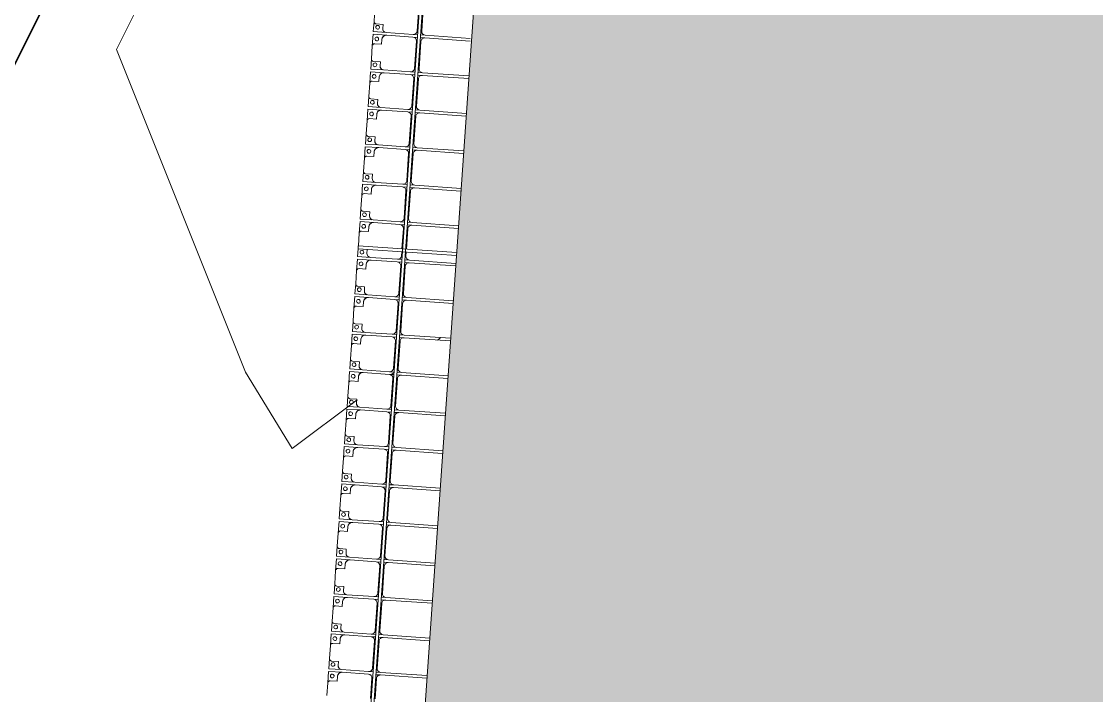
# Model space of a CAD drawing. Header units: millimetres. Extents: x -861324 to 439029, y -308065 to 694685.
# Drawn here: x 73427 to 87737, y 111159 to 120129 of the extents above; entities that cross this region are included whole.
import ezdxf

# ---------------------------------------------------------------- set-up
doc = ezdxf.new("R2010")
doc.units = ezdxf.units.MM
for name, color, linetype, lineweight in [('A-DETL-GENF', 92, 'Continuous', 9), ('A-DETL-THIN', 151, 'Continuous', 9), ('A-GENM', 13, 'Continuous', 9), ('C-TOPO-MAJR', 7, 'Continuous', 35), ('C-TOPO-MINR', 7, 'Continuous', 9), ('S-BEAM', 12, 'Continuous', 9)]:
    doc.layers.add(name, color=color, linetype=linetype, lineweight=lineweight)

# ---------------------------------------------------------------- blocks, each defined once
blk = doc.blocks.new('Dải phao đi lại kèm đỡ invester - DẢI PHAO ĐI LẠI-39446-BỐ TRÍ BÈ PIN HỒ BẢN MÒNG')
at = {"layer": 'A-GENM', "color": 7}
for p, q in [((69223, -620), (69223, 0)), ((69258, 0), (69258, -620)), ((69723, -620), (69723, 0)), ((69758, 0), (69758, -620)), ((70223, -620), (70223, 0)), ((70258, 0), (70258, -620)), ((70723, -620), (70723, 0)), ((70758, 0), (70758, -620)), ((71223, -620), (71223, 0)), ((71258, 0), (71258, -620)), ((71723, -620), (71723, 0)), ((71758, 0), (71758, -620)), ((72223, -620), (72223, 0)), ((72258, 0), (72258, -620)), ((72723, -620), (72723, 0)), ((72758, 0), (72758, -620)), ((73223, -620), (73223, 0)), ((73258, 0), (73258, -620)), ((73723, -620), (73723, 0)), ((73758, 0), (73758, -620)), ((74223, -620), (74223, 0)), ((74258, 0), (74258, -620)), ((74723, -620), (74723, 0)), ((74758, 0), (74758, -620)), ((75223, -620), (75223, 0)), ((75258, 0), (75258, -620)), ((75723, -620), (75723, 0)), ((75758, 0), (75758, -620)), ((76223, -620), (76223, 0)), ((76258, 0), (76258, -620)), ((76723, -620), (76723, 0)), ((76758, 0), (76758, -620)), ((77223, -620), (77223, 0)), ((77258, 0), (77258, -620)), ((68723, -620), (68723, -19)), ((68758, -16), (68758, -620)), ((68308, -670), (68673, -670)), ((68723, -620), (68723, -680)), ((68758, -680), (68758, -620)), ((68808, -670), (69173, -670)), ((69223, -620), (69223, -680)), ((69258, -680), (69258, -620)), ((69308, -670), (69673, -670)), ((69723, -620), (69723, -680)), ((69758, -680), (69758, -620)), ((69808, -670), (70173, -670)), ((70223, -620), (70223, -680)), ((70258, -680), (70258, -620)), ((70308, -670), (70673, -670)), ((70723, -620), (70723, -680)), ((70758, -680), (70758, -620)), ((70808, -670), (71173, -670)), ((71223, -620), (71223, -680)), ((71258, -680), (71258, -620)), ((71308, -670), (71580, -670)), ((71620, -670), (71673, -670)), ((71723, -620), (71723, -680)), ((71758, -680), (71758, -620)), ((71808, -670), (72173, -670)), ((72223, -620), (72223, -680)), ((72258, -680), (72258, -620)), ((72308, -670), (72673, -670)), ((72723, -620), (72723, -680)), ((72758, -680), (72758, -620)), ((72808, -670), (73173, -670)), ((73223, -620), (73223, -680)), ((73258, -680), (73258, -620)), ((73308, -670), (73673, -670)), ((73723, -620), (73723, -680)), ((73758, -680), (73758, -620)), ((73808, -670), (74173, -670)), ((74223, -620), (74223, -680)), ((74258, -680), (74258, -620)), ((74308, -670), (74673, -670)), ((74723, -620), (74723, -680)), ((74758, -680), (74758, -620)), ((74808, -670), (75173, -670)), ((75223, -620), (75223, -680)), ((75258, -680), (75258, -620)), ((75308, -670), (75673, -670)), ((75723, -620), (75723, -680)), ((75758, -680), (75758, -620)), ((75808, -670), (76173, -670)), ((76223, -620), (76223, -680)), ((76258, -680), (76258, -620)), ((76308, -670), (76673, -670)), ((76723, -620), (76723, -680)), ((76758, -680), (76758, -620)), ((76808, -670), (77173, -670)), ((77223, -620), (77223, -680)), ((77258, -680), (77258, -620)), ((77308, -670), (77580, -670)), ((68673, -730), (68308, -730)), ((68723, -720), (68723, -780)), ((68723, -1140), (68723, -780)), ((68758, -780), (68758, -720)), ((68758, -780), (68758, -1130)), ((69173, -730), (68808, -730)), ((69223, -720), (69223, -780)), ((69223, -1140), (69223, -780)), ((69258, -780), (69258, -720)), ((69258, -780), (69258, -1130)), ((69673, -730), (69308, -730)), ((69723, -720), (69723, -780)), ((69723, -1140), (69723, -780)), ((69758, -780), (69758, -720)), ((69758, -780), (69758, -1130)), ((70173, -730), (69808, -730)), ((70223, -720), (70223, -780)), ((70223, -1140), (70223, -780)), ((70258, -780), (70258, -720)), ((70258, -780), (70258, -1130)), ((70673, -730), (70308, -730)), ((70723, -720), (70723, -780)), ((70723, -1140), (70723, -780)), ((70758, -780), (70758, -720)), ((70758, -780), (70758, -1130)), ((71173, -730), (70808, -730)), ((71223, -720), (71223, -780)), ((71223, -1140), (71223, -780)), ((71258, -780), (71258, -720)), ((71258, -780), (71258, -1130)), ((71580, -730), (71308, -730)), ((71673, -730), (71620, -730)), ((71723, -720), (71723, -780)), ((71723, -1140), (71723, -780)), ((71758, -780), (71758, -720)), ((71758, -780), (71758, -1130)), ((72173, -730), (71808, -730)), ((72223, -720), (72223, -780)), ((72223, -1140), (72223, -780)), ((72258, -780), (72258, -720)), ((72258, -780), (72258, -1130)), ((72673, -730), (72308, -730)), ((72723, -720), (72723, -780)), ((72723, -1140), (72723, -780)), ((72758, -780), (72758, -720)), ((72758, -780), (72758, -1130)), ((73173, -730), (72808, -730)), ((73223, -720), (73223, -780)), ((73223, -1140), (73223, -780)), ((73258, -780), (73258, -720)), ((73258, -780), (73258, -1130)), ((73673, -730), (73308, -730)), ((73723, -720), (73723, -780)), ((73723, -1140), (73723, -780)), ((73758, -780), (73758, -720)), ((73758, -780), (73758, -1130)), ((74173, -730), (73808, -730)), ((74223, -720), (74223, -780)), ((74223, -1140), (74223, -780)), ((74258, -780), (74258, -720)), ((74258, -780), (74258, -1130)), ((74673, -730), (74308, -730)), ((74723, -720), (74723, -780)), ((74723, -1140), (74723, -780)), ((74758, -780), (74758, -720)), ((74758, -780), (74758, -1130)), ((75173, -730), (74808, -730)), ((75223, -720), (75223, -780)), ((75223, -1140), (75223, -780)), ((75258, -780), (75258, -720)), ((75258, -780), (75258, -1130)), ((75673, -730), (75308, -730)), ((75723, -720), (75723, -780)), ((75723, -1140), (75723, -780)), ((75758, -780), (75758, -720)), ((75758, -780), (75758, -1130)), ((76173, -730), (75808, -730)), ((76223, -720), (76223, -780)), ((76223, -1140), (76223, -780)), ((76258, -780), (76258, -720)), ((76258, -780), (76258, -1130)), ((76673, -730), (76308, -730)), ((76723, -720), (76723, -780)), ((76723, -1140), (76723, -780)), ((76758, -780), (76758, -720)), ((76758, -780), (76758, -1130)), ((77173, -730), (76808, -730)), ((77223, -720), (77223, -780)), ((77223, -1140), (77223, -780)), ((77258, -780), (77258, -1130)), ((77580, -730), (77308, -730)), ((68618, -1282), (68618, -1190)), ((68618, -1190), (68673, -1190)), ((68818, -1190), (68882, -1190)), ((68882, -1190), (68882, -1282)), ((69118, -1282), (69118, -1190)), ((69118, -1190), (69173, -1190)), ((69318, -1190), (69382, -1190)), ((69382, -1190), (69382, -1282)), ((69618, -1282), (69618, -1190)), ((69618, -1190), (69673, -1190)), ((69818, -1190), (69882, -1190)), ((69882, -1190), (69882, -1282)), ((70118, -1282), (70118, -1190)), ((70118, -1190), (70173, -1190)), ((70318, -1190), (70382, -1190)), ((70382, -1190), (70382, -1282)), ((70618, -1282), (70618, -1190)), ((70618, -1190), (70673, -1190)), ((70818, -1190), (70882, -1190)), ((70882, -1190), (70882, -1282)), ((71118, -1282), (71118, -1190)), ((71118, -1190), (71173, -1190)), ((71318, -1190), (71382, -1190)), ((71382, -1190), (71382, -1282)), ((71620, -1190), (71673, -1190)), ((71818, -1190), (71882, -1190)), ((71882, -1190), (71882, -1282)), ((72118, -1282), (72118, -1190)), ((72118, -1190), (72173, -1190)), ((72318, -1190), (72382, -1190)), ((72382, -1190), (72382, -1282)), ((72618, -1282), (72618, -1190)), ((72618, -1190), (72673, -1190)), ((72818, -1190), (72882, -1190)), ((72882, -1190), (72882, -1282)), ((73118, -1282), (73118, -1190)), ((73118, -1190), (73173, -1190)), ((73318, -1190), (73382, -1190)), ((73382, -1190), (73382, -1282)), ((73618, -1282), (73618, -1190)), ((73618, -1190), (73673, -1190)), ((73818, -1190), (73882, -1190)), ((73882, -1190), (73882, -1282)), ((74118, -1282), (74118, -1190)), ((74118, -1190), (74173, -1190)), ((74318, -1190), (74382, -1190)), ((74382, -1190), (74382, -1282)), ((74618, -1282), (74618, -1190)), ((74618, -1190), (74673, -1190)), ((74818, -1190), (74882, -1190)), ((74882, -1190), (74882, -1282)), ((75118, -1282), (75118, -1190)), ((75118, -1190), (75173, -1190)), ((75318, -1190), (75382, -1190)), ((75382, -1190), (75382, -1282)), ((75618, -1282), (75618, -1190)), ((75618, -1190), (75673, -1190)), ((75818, -1190), (75882, -1190)), ((75882, -1190), (75882, -1282)), ((76118, -1282), (76118, -1190)), ((76118, -1190), (76173, -1190)), ((76318, -1190), (76382, -1190)), ((76382, -1190), (76382, -1282)), ((76618, -1282), (76618, -1190)), ((76618, -1190), (76673, -1190)), ((76818, -1190), (76882, -1190)), ((76882, -1190), (76882, -1282)), ((77118, -1282), (77118, -1190)), ((77118, -1190), (77173, -1190)), ((77318, -1190), (77382, -1190)), ((77382, -1190), (77382, -1282)), ((68412, -1312), (68588, -1312)), ((68912, -1312), (69088, -1312)), ((69412, -1312), (69588, -1312)), ((69912, -1312), (70088, -1312)), ((70412, -1312), (70588, -1312)), ((70912, -1312), (71088, -1312)), ((71412, -1312), (71580, -1312)), ((71912, -1312), (72088, -1312)), ((72412, -1312), (72588, -1312)), ((72912, -1312), (73088, -1312)), ((73412, -1312), (73588, -1312)), ((73912, -1312), (74088, -1312)), ((74412, -1312), (74588, -1312)), ((74912, -1312), (75088, -1312)), ((75412, -1312), (75588, -1312)), ((75912, -1312), (76088, -1312)), ((76412, -1312), (76588, -1312)), ((76912, -1312), (77088, -1312)), ((77412, -1312), (77580, -1312))]:
    blk.add_line(p, q, dxfattribs=at)
at = {"layer": 'A-GENM', "color": 9}
for p, q in [((68723, -620), (68723, -680)), ((68758, -680), (68758, -620)), ((69223, -620), (69223, -680)), ((69258, -680), (69258, -620)), ((69723, -620), (69723, -680)), ((69758, -680), (69758, -620)), ((70223, -620), (70223, -680)), ((70258, -680), (70258, -620)), ((70723, -620), (70723, -680)), ((70758, -680), (70758, -620)), ((71223, -620), (71223, -680)), ((71258, -680), (71258, -620)), ((71723, -620), (71723, -680)), ((71758, -680), (71758, -620)), ((72223, -620), (72223, -680)), ((72258, -680), (72258, -620)), ((72723, -620), (72723, -680)), ((72758, -680), (72758, -620)), ((73223, -620), (73223, -680)), ((73258, -680), (73258, -620)), ((73723, -620), (73723, -680)), ((73758, -680), (73758, -620)), ((74223, -620), (74223, -680)), ((74258, -680), (74258, -620)), ((74723, -620), (74723, -680)), ((74758, -680), (74758, -620)), ((75223, -620), (75223, -680)), ((75258, -680), (75258, -620)), ((75723, -620), (75723, -680)), ((75758, -680), (75758, -620)), ((76223, -620), (76223, -680)), ((76258, -680), (76258, -620)), ((76723, -620), (76723, -680)), ((76758, -680), (76758, -620)), ((77223, -620), (77223, -680)), ((77258, -680), (77258, -620)), ((68723, -720), (68723, -780)), ((68758, -780), (68758, -720)), ((69223, -720), (69223, -780)), ((69258, -780), (69258, -720)), ((69723, -720), (69723, -780)), ((69758, -780), (69758, -720)), ((70223, -720), (70223, -780)), ((70258, -780), (70258, -720)), ((70723, -720), (70723, -780)), ((70758, -780), (70758, -720)), ((71223, -720), (71223, -780)), ((71258, -780), (71258, -720)), ((71723, -720), (71723, -780)), ((71758, -780), (71758, -720)), ((72223, -720), (72223, -780)), ((72258, -780), (72258, -720)), ((72723, -720), (72723, -780)), ((72758, -780), (72758, -720)), ((73223, -720), (73223, -780)), ((73258, -780), (73258, -720)), ((73723, -720), (73723, -780)), ((73758, -780), (73758, -720)), ((74223, -720), (74223, -780)), ((74258, -780), (74258, -720)), ((74723, -720), (74723, -780)), ((74758, -780), (74758, -720)), ((75223, -720), (75223, -780)), ((75258, -780), (75258, -720)), ((75723, -720), (75723, -780)), ((75758, -780), (75758, -720)), ((76223, -720), (76223, -780)), ((76258, -780), (76258, -720)), ((76723, -720), (76723, -780)), ((76758, -780), (76758, -720)), ((77223, -720), (77223, -780)), ((68723, -1140), (68723, -1312)), ((68723, -1312), (68723, -1140)), ((68758, -1312), (68758, -1130)), ((68758, -1130), (68758, -1312)), ((69223, -1140), (69223, -1312)), ((69223, -1312), (69223, -1140)), ((69258, -1312), (69258, -1130)), ((69258, -1130), (69258, -1312)), ((69723, -1140), (69723, -1312)), ((69723, -1312), (69723, -1140)), ((69758, -1312), (69758, -1130)), ((69758, -1130), (69758, -1312)), ((70223, -1140), (70223, -1312)), ((70223, -1312), (70223, -1140)), ((70258, -1312), (70258, -1130)), ((70258, -1130), (70258, -1312)), ((70723, -1140), (70723, -1312)), ((70723, -1312), (70723, -1140)), ((70758, -1312), (70758, -1130)), ((70758, -1130), (70758, -1312)), ((71223, -1140), (71223, -1312)), ((71223, -1312), (71223, -1140)), ((71258, -1312), (71258, -1130)), ((71258, -1130), (71258, -1312)), ((71723, -1140), (71723, -1312)), ((71723, -1312), (71723, -1140)), ((71758, -1312), (71758, -1130)), ((71758, -1130), (71758, -1312)), ((72223, -1140), (72223, -1312)), ((72223, -1312), (72223, -1140)), ((72258, -1312), (72258, -1130)), ((72258, -1130), (72258, -1312)), ((72723, -1140), (72723, -1312)), ((72723, -1312), (72723, -1140)), ((72758, -1312), (72758, -1130)), ((72758, -1130), (72758, -1312)), ((73223, -1140), (73223, -1312)), ((73223, -1312), (73223, -1140)), ((73258, -1312), (73258, -1130)), ((73258, -1130), (73258, -1312)), ((73723, -1140), (73723, -1312)), ((73723, -1312), (73723, -1140)), ((73758, -1312), (73758, -1130)), ((73758, -1130), (73758, -1312)), ((74223, -1140), (74223, -1312)), ((74223, -1312), (74223, -1140)), ((74258, -1312), (74258, -1130)), ((74258, -1130), (74258, -1312)), ((74723, -1140), (74723, -1312)), ((74723, -1312), (74723, -1140)), ((74758, -1312), (74758, -1130)), ((74758, -1130), (74758, -1312)), ((75223, -1140), (75223, -1312)), ((75223, -1312), (75223, -1140)), ((75258, -1312), (75258, -1130)), ((75258, -1130), (75258, -1312)), ((75723, -1140), (75723, -1312)), ((75723, -1312), (75723, -1140)), ((75758, -1312), (75758, -1130)), ((75758, -1130), (75758, -1312)), ((76223, -1140), (76223, -1312)), ((76223, -1312), (76223, -1140)), ((76258, -1312), (76258, -1130)), ((76258, -1130), (76258, -1312)), ((76723, -1140), (76723, -1312)), ((76723, -1312), (76723, -1140)), ((76758, -1312), (76758, -1130)), ((76758, -1130), (76758, -1312)), ((77223, -1140), (77223, -1312)), ((77223, -1312), (77223, -1140)), ((77258, -1312), (77258, -1130)), ((77258, -1130), (77258, -1312)), ((68673, -1190), (68618, -1190)), ((68618, -1190), (68618, -1282)), ((68618, -1282), (68618, -1190)), ((68618, -1190), (68618, -1282)), ((68618, -1190), (68673, -1190)), ((68673, -1190), (68618, -1190)), ((68882, -1190), (68818, -1190)), ((68818, -1190), (68882, -1190)), ((68882, -1190), (68818, -1190)), ((68882, -1282), (68882, -1190)), ((68882, -1190), (68882, -1282)), ((68882, -1282), (68882, -1190)), ((69173, -1190), (69118, -1190)), ((69118, -1190), (69118, -1282)), ((69118, -1282), (69118, -1190)), ((69118, -1190), (69118, -1282)), ((69118, -1190), (69173, -1190)), ((69173, -1190), (69118, -1190)), ((69382, -1190), (69318, -1190)), ((69318, -1190), (69382, -1190)), ((69382, -1190), (69318, -1190)), ((69382, -1282), (69382, -1190)), ((69382, -1190), (69382, -1282)), ((69382, -1282), (69382, -1190)), ((69673, -1190), (69618, -1190)), ((69618, -1190), (69618, -1282)), ((69618, -1282), (69618, -1190)), ((69618, -1190), (69618, -1282)), ((69618, -1190), (69673, -1190)), ((69673, -1190), (69618, -1190)), ((69882, -1190), (69818, -1190)), ((69818, -1190), (69882, -1190)), ((69882, -1190), (69818, -1190)), ((69882, -1282), (69882, -1190)), ((69882, -1190), (69882, -1282)), ((69882, -1282), (69882, -1190)), ((70173, -1190), (70118, -1190)), ((70118, -1190), (70118, -1282)), ((70118, -1282), (70118, -1190)), ((70118, -1190), (70118, -1282)), ((70118, -1190), (70173, -1190)), ((70173, -1190), (70118, -1190)), ((70382, -1190), (70318, -1190)), ((70318, -1190), (70382, -1190)), ((70382, -1190), (70318, -1190)), ((70382, -1282), (70382, -1190)), ((70382, -1190), (70382, -1282)), ((70382, -1282), (70382, -1190)), ((70673, -1190), (70618, -1190)), ((70618, -1190), (70618, -1282)), ((70618, -1282), (70618, -1190)), ((70618, -1190), (70618, -1282)), ((70618, -1190), (70673, -1190)), ((70673, -1190), (70618, -1190)), ((70882, -1190), (70818, -1190)), ((70818, -1190), (70882, -1190)), ((70882, -1190), (70818, -1190)), ((70882, -1282), (70882, -1190)), ((70882, -1190), (70882, -1282)), ((70882, -1282), (70882, -1190)), ((71173, -1190), (71118, -1190)), ((71118, -1190), (71118, -1282)), ((71118, -1282), (71118, -1190)), ((71118, -1190), (71118, -1282)), ((71118, -1190), (71173, -1190)), ((71173, -1190), (71118, -1190)), ((71382, -1190), (71318, -1190)), ((71318, -1190), (71382, -1190)), ((71382, -1190), (71318, -1190)), ((71382, -1282), (71382, -1190)), ((71382, -1190), (71382, -1282)), ((71382, -1282), (71382, -1190)), ((71673, -1190), (71620, -1190)), ((71620, -1190), (71673, -1190)), ((71673, -1190), (71620, -1190)), ((71882, -1190), (71818, -1190)), ((71818, -1190), (71882, -1190)), ((71882, -1190), (71818, -1190)), ((71882, -1282), (71882, -1190)), ((71882, -1190), (71882, -1282)), ((71882, -1282), (71882, -1190)), ((72173, -1190), (72118, -1190)), ((72118, -1190), (72118, -1282)), ((72118, -1282), (72118, -1190)), ((72118, -1190), (72118, -1282)), ((72118, -1190), (72173, -1190)), ((72173, -1190), (72118, -1190)), ((72382, -1190), (72318, -1190)), ((72318, -1190), (72382, -1190)), ((72382, -1190), (72318, -1190)), ((72382, -1282), (72382, -1190)), ((72382, -1190), (72382, -1282)), ((72382, -1282), (72382, -1190)), ((72673, -1190), (72618, -1190)), ((72618, -1190), (72618, -1282)), ((72618, -1282), (72618, -1190)), ((72618, -1190), (72618, -1282)), ((72618, -1190), (72673, -1190)), ((72673, -1190), (72618, -1190)), ((72882, -1190), (72818, -1190)), ((72818, -1190), (72882, -1190)), ((72882, -1190), (72818, -1190)), ((72882, -1282), (72882, -1190)), ((72882, -1190), (72882, -1282)), ((72882, -1282), (72882, -1190)), ((73173, -1190), (73118, -1190)), ((73118, -1190), (73118, -1282)), ((73118, -1282), (73118, -1190)), ((73118, -1190), (73118, -1282)), ((73118, -1190), (73173, -1190)), ((73173, -1190), (73118, -1190)), ((73382, -1190), (73318, -1190)), ((73318, -1190), (73382, -1190)), ((73382, -1190), (73318, -1190)), ((73382, -1282), (73382, -1190)), ((73382, -1190), (73382, -1282)), ((73382, -1282), (73382, -1190)), ((73673, -1190), (73618, -1190)), ((73618, -1190), (73618, -1282)), ((73618, -1282), (73618, -1190)), ((73618, -1190), (73618, -1282)), ((73618, -1190), (73673, -1190)), ((73673, -1190), (73618, -1190)), ((73882, -1190), (73818, -1190)), ((73818, -1190), (73882, -1190)), ((73882, -1190), (73818, -1190)), ((73882, -1282), (73882, -1190)), ((73882, -1190), (73882, -1282)), ((73882, -1282), (73882, -1190)), ((74173, -1190), (74118, -1190)), ((74118, -1190), (74118, -1282)), ((74118, -1282), (74118, -1190)), ((74118, -1190), (74118, -1282)), ((74118, -1190), (74173, -1190)), ((74173, -1190), (74118, -1190)), ((74382, -1190), (74318, -1190)), ((74318, -1190), (74382, -1190)), ((74382, -1190), (74318, -1190)), ((74382, -1282), (74382, -1190)), ((74382, -1190), (74382, -1282)), ((74382, -1282), (74382, -1190)), ((74673, -1190), (74618, -1190)), ((74618, -1190), (74618, -1282)), ((74618, -1282), (74618, -1190)), ((74618, -1190), (74618, -1282)), ((74618, -1190), (74673, -1190)), ((74673, -1190), (74618, -1190)), ((74882, -1190), (74818, -1190)), ((74818, -1190), (74882, -1190)), ((74882, -1190), (74818, -1190)), ((74882, -1282), (74882, -1190)), ((74882, -1190), (74882, -1282)), ((74882, -1282), (74882, -1190)), ((75173, -1190), (75118, -1190)), ((75118, -1190), (75118, -1282)), ((75118, -1282), (75118, -1190)), ((75118, -1190), (75118, -1282)), ((75118, -1190), (75173, -1190)), ((75173, -1190), (75118, -1190)), ((75382, -1190), (75318, -1190)), ((75318, -1190), (75382, -1190)), ((75382, -1190), (75318, -1190)), ((75382, -1282), (75382, -1190)), ((75382, -1190), (75382, -1282)), ((75382, -1282), (75382, -1190)), ((75673, -1190), (75618, -1190)), ((75618, -1190), (75618, -1282)), ((75618, -1282), (75618, -1190)), ((75618, -1190), (75618, -1282)), ((75618, -1190), (75673, -1190)), ((75673, -1190), (75618, -1190)), ((75882, -1190), (75818, -1190)), ((75818, -1190), (75882, -1190)), ((75882, -1190), (75818, -1190)), ((75882, -1282), (75882, -1190)), ((75882, -1190), (75882, -1282)), ((75882, -1282), (75882, -1190)), ((76173, -1190), (76118, -1190)), ((76118, -1190), (76118, -1282)), ((76118, -1282), (76118, -1190)), ((76118, -1190), (76118, -1282)), ((76118, -1190), (76173, -1190)), ((76173, -1190), (76118, -1190)), ((76382, -1190), (76318, -1190)), ((76318, -1190), (76382, -1190)), ((76382, -1190), (76318, -1190)), ((76382, -1282), (76382, -1190)), ((76382, -1190), (76382, -1282)), ((76382, -1282), (76382, -1190)), ((76673, -1190), (76618, -1190)), ((76618, -1190), (76618, -1282)), ((76618, -1282), (76618, -1190)), ((76618, -1190), (76618, -1282)), ((76618, -1190), (76673, -1190)), ((76673, -1190), (76618, -1190)), ((76882, -1190), (76818, -1190)), ((76818, -1190), (76882, -1190)), ((76882, -1190), (76818, -1190)), ((76882, -1282), (76882, -1190)), ((76882, -1190), (76882, -1282)), ((76882, -1282), (76882, -1190)), ((77173, -1190), (77118, -1190)), ((77118, -1190), (77118, -1282)), ((77118, -1282), (77118, -1190)), ((77118, -1190), (77118, -1282)), ((77118, -1190), (77173, -1190)), ((77173, -1190), (77118, -1190)), ((77382, -1190), (77318, -1190)), ((77318, -1190), (77382, -1190)), ((77382, -1190), (77318, -1190)), ((77382, -1282), (77382, -1190)), ((77382, -1190), (77382, -1282)), ((77382, -1282), (77382, -1190)), ((68723, -1312), (68588, -1312)), ((68588, -1312), (68723, -1312)), ((68912, -1312), (68758, -1312)), ((68758, -1312), (68912, -1312)), ((69223, -1312), (69088, -1312)), ((69088, -1312), (69223, -1312)), ((69412, -1312), (69258, -1312)), ((69258, -1312), (69412, -1312)), ((69723, -1312), (69588, -1312)), ((69588, -1312), (69723, -1312)), ((69912, -1312), (69758, -1312)), ((69758, -1312), (69912, -1312)), ((70223, -1312), (70088, -1312)), ((70088, -1312), (70223, -1312)), ((70412, -1312), (70258, -1312)), ((70258, -1312), (70412, -1312)), ((70723, -1312), (70588, -1312)), ((70588, -1312), (70723, -1312)), ((70912, -1312), (70758, -1312)), ((70758, -1312), (70912, -1312)), ((71223, -1312), (71088, -1312)), ((71088, -1312), (71223, -1312)), ((71412, -1312), (71258, -1312)), ((71258, -1312), (71412, -1312)), ((71723, -1312), (71620, -1312)), ((71620, -1312), (71723, -1312)), ((71912, -1312), (71758, -1312)), ((71758, -1312), (71912, -1312)), ((72223, -1312), (72088, -1312)), ((72088, -1312), (72223, -1312)), ((72412, -1312), (72258, -1312)), ((72258, -1312), (72412, -1312)), ((72723, -1312), (72588, -1312)), ((72588, -1312), (72723, -1312)), ((72912, -1312), (72758, -1312)), ((72758, -1312), (72912, -1312)), ((73223, -1312), (73088, -1312)), ((73088, -1312), (73223, -1312)), ((73412, -1312), (73258, -1312)), ((73258, -1312), (73412, -1312)), ((73723, -1312), (73588, -1312)), ((73588, -1312), (73723, -1312)), ((73912, -1312), (73758, -1312)), ((73758, -1312), (73912, -1312)), ((74223, -1312), (74088, -1312)), ((74088, -1312), (74223, -1312)), ((74412, -1312), (74258, -1312)), ((74258, -1312), (74412, -1312)), ((74723, -1312), (74588, -1312)), ((74588, -1312), (74723, -1312)), ((74912, -1312), (74758, -1312)), ((74758, -1312), (74912, -1312)), ((75223, -1312), (75088, -1312)), ((75088, -1312), (75223, -1312)), ((75412, -1312), (75258, -1312)), ((75258, -1312), (75412, -1312)), ((75723, -1312), (75588, -1312)), ((75588, -1312), (75723, -1312)), ((75912, -1312), (75758, -1312)), ((75758, -1312), (75912, -1312)), ((76223, -1312), (76088, -1312)), ((76088, -1312), (76223, -1312)), ((76412, -1312), (76258, -1312)), ((76258, -1312), (76412, -1312)), ((76723, -1312), (76588, -1312)), ((76588, -1312), (76723, -1312)), ((76912, -1312), (76758, -1312)), ((76758, -1312), (76912, -1312)), ((77223, -1312), (77088, -1312)), ((77088, -1312), (77223, -1312)), ((77412, -1312), (77258, -1312)), ((77258, -1312), (77412, -1312))]:
    blk.add_line(p, q, dxfattribs=at)
at = {"layer": 'A-GENM', "color": 7}
for centre, radius, start, end in [((68673, -620), 50, 270, 0), ((68808, -620), 50, 180, 270), ((69173, -620), 50, 270, 0), ((69308, -620), 50, 180, 270), ((69673, -620), 50, 270, 0), ((69808, -620), 50, 180, 270), ((70173, -620), 50, 270, 0), ((70308, -620), 50, 180, 270), ((70673, -620), 50, 270, 0), ((70808, -620), 50, 180, 270), ((71173, -620), 50, 270, 0), ((71308, -620), 50, 180, 270), ((71673, -620), 50, 270, 0), ((71808, -620), 50, 180, 270), ((72173, -620), 50, 270, 0), ((72308, -620), 50, 180, 270), ((72673, -620), 50, 270, 0), ((72808, -620), 50, 180, 270), ((73173, -620), 50, 270, 0), ((73308, -620), 50, 180, 270), ((73673, -620), 50, 270, 0), ((73808, -620), 50, 180, 270), ((74173, -620), 50, 270, 0), ((74308, -620), 50, 180, 270), ((74673, -620), 50, 270, 0), ((74808, -620), 50, 180, 270), ((75173, -620), 50, 270, 0), ((75308, -620), 50, 180, 270), ((75673, -620), 50, 270, 0), ((75808, -620), 50, 180, 270), ((76173, -620), 50, 270, 0), ((76308, -620), 50, 180, 270), ((76673, -620), 50, 270, 0), ((76808, -620), 50, 180, 270), ((77173, -620), 50, 270, 0), ((77308, -620), 50, 180, 270), ((68673, -780), 50, 360, 90), ((68808, -780), 50, 90, 180), ((69173, -780), 50, 360, 90), ((69308, -780), 50, 90, 180), ((69673, -780), 50, 360, 90), ((69808, -780), 50, 90, 180), ((70173, -780), 50, 360, 90), ((70308, -780), 50, 90, 180), ((70673, -780), 50, 360, 90), ((70808, -780), 50, 90, 180), ((71173, -780), 50, 360, 90), ((71308, -780), 50, 90, 180), ((71673, -780), 50, 360, 90), ((71808, -780), 50, 90, 180), ((72173, -780), 50, 360, 90), ((72308, -780), 50, 90, 180), ((72673, -780), 50, 360, 90), ((72808, -780), 50, 90, 180), ((73173, -780), 50, 360, 90), ((73308, -780), 50, 90, 180), ((73673, -780), 50, 360, 90), ((73808, -780), 50, 90, 180), ((74173, -780), 50, 360, 90), ((74308, -780), 50, 90, 180), ((74673, -780), 50, 360, 90), ((74808, -780), 50, 90, 180), ((75173, -780), 50, 360, 90), ((75308, -780), 50, 90, 180), ((75673, -780), 50, 360, 90), ((75808, -780), 50, 90, 180), ((76173, -780), 50, 360, 90), ((76308, -780), 50, 90, 180), ((76673, -780), 50, 360, 90), ((76808, -780), 50, 90, 180), ((77173, -780), 50, 360, 90), ((77308, -780), 50, 90, 180), ((68673, -1140), 50, 270, 360), ((68818, -1130), 60, 180, 270), ((69173, -1140), 50, 270, 360), ((69318, -1130), 60, 180, 270), ((69673, -1140), 50, 270, 360), ((69818, -1130), 60, 180, 270), ((70173, -1140), 50, 270, 360), ((70318, -1130), 60, 180, 270), ((70673, -1140), 50, 270, 360), ((70818, -1130), 60, 180, 270), ((71173, -1140), 50, 270, 360), ((71318, -1130), 60, 180, 270), ((71673, -1140), 50, 270, 360), ((71818, -1130), 60, 180, 270), ((72173, -1140), 50, 270, 360), ((72318, -1130), 60, 180, 270), ((72673, -1140), 50, 270, 360), ((72818, -1130), 60, 180, 270), ((73173, -1140), 50, 270, 360), ((73318, -1130), 60, 180, 270), ((73673, -1140), 50, 270, 360), ((73818, -1130), 60, 180, 270), ((74173, -1140), 50, 270, 360), ((74318, -1130), 60, 180, 270), ((74673, -1140), 50, 270, 360), ((74818, -1130), 60, 180, 270), ((75173, -1140), 50, 270, 360), ((75318, -1130), 60, 180, 270), ((75673, -1140), 50, 270, 360), ((75818, -1130), 60, 180, 270), ((76173, -1140), 50, 270, 360), ((76318, -1130), 60, 180, 270), ((76673, -1140), 50, 270, 360), ((76818, -1130), 60, 180, 270), ((77173, -1140), 50, 270, 360), ((77318, -1130), 60, 180, 270), ((68588, -1282), 30, 270, 0), ((68912, -1282), 30, 180, 270), ((69088, -1282), 30, 270, 0), ((69412, -1282), 30, 180, 270), ((69588, -1282), 30, 270, 0), ((69912, -1282), 30, 180, 270), ((70088, -1282), 30, 270, 0), ((70412, -1282), 30, 180, 270), ((70588, -1282), 30, 270, 0), ((70912, -1282), 30, 180, 270), ((71088, -1282), 30, 270, 0), ((71412, -1282), 30, 180, 270), ((71912, -1282), 30, 180, 270), ((72088, -1282), 30, 270, 0), ((72412, -1282), 30, 180, 270), ((72588, -1282), 30, 270, 0), ((72912, -1282), 30, 180, 270), ((73088, -1282), 30, 270, 0), ((73412, -1282), 30, 180, 270), ((73588, -1282), 30, 270, 0), ((73912, -1282), 30, 180, 270), ((74088, -1282), 30, 270, 0), ((74412, -1282), 30, 180, 270), ((74588, -1282), 30, 270, 0), ((74912, -1282), 30, 180, 270), ((75088, -1282), 30, 270, 0), ((75412, -1282), 30, 180, 270), ((75588, -1282), 30, 270, 0), ((75912, -1282), 30, 180, 270), ((76088, -1282), 30, 270, 0), ((76412, -1282), 30, 180, 270), ((76588, -1282), 30, 270, 0), ((76912, -1282), 30, 180, 270), ((77088, -1282), 30, 270, 0), ((77412, -1282), 30, 180, 270)]:
    blk.add_arc(centre, radius, start, end, dxfattribs=at)
at = {"layer": 'A-GENM', "color": 9}
for centre, radius, start, end in [((68588, -1282), 30, 300, 0), ((68588, -1282), 30, 300, 0), ((68588, -1282), 30, 300, 0), ((68662, -1259), 25, 90, 270), ((68662, -1259), 25, 90, 270), ((68662, -1259), 25, 270, 90), ((68662, -1259), 25, 270, 90), ((68673, -1140), 50, 270, 345), ((68673, -1140), 50, 270, 345), ((68673, -1140), 50, 270, 345), ((68818, -1130), 60, 195, 270), ((68818, -1130), 60, 195, 270), ((68818, -1130), 60, 195, 270), ((68817, -1259), 25, 90, 270), ((68817, -1259), 25, 90, 270), ((68817, -1259), 25, 270, 90), ((68817, -1259), 25, 270, 90), ((68912, -1282), 30, 180, 240), ((68912, -1282), 30, 180, 240), ((68912, -1282), 30, 180, 240), ((69088, -1282), 30, 300, 0), ((69088, -1282), 30, 300, 0), ((69088, -1282), 30, 300, 0), ((69162, -1259), 25, 90, 270), ((69162, -1259), 25, 90, 270), ((69162, -1259), 25, 270, 90), ((69162, -1259), 25, 270, 90), ((69173, -1140), 50, 270, 345), ((69173, -1140), 50, 270, 345), ((69173, -1140), 50, 270, 345), ((69318, -1130), 60, 195, 270), ((69318, -1130), 60, 195, 270), ((69318, -1130), 60, 195, 270), ((69317, -1259), 25, 90, 270), ((69317, -1259), 25, 90, 270), ((69317, -1259), 25, 270, 90), ((69317, -1259), 25, 270, 90), ((69412, -1282), 30, 180, 240), ((69412, -1282), 30, 180, 240), ((69412, -1282), 30, 180, 240), ((69588, -1282), 30, 300, 0), ((69588, -1282), 30, 300, 0), ((69588, -1282), 30, 300, 0), ((69662, -1259), 25, 90, 270), ((69662, -1259), 25, 90, 270), ((69662, -1259), 25, 270, 90), ((69662, -1259), 25, 270, 90), ((69673, -1140), 50, 270, 345), ((69673, -1140), 50, 270, 345), ((69673, -1140), 50, 270, 345), ((69818, -1130), 60, 195, 270), ((69818, -1130), 60, 195, 270), ((69818, -1130), 60, 195, 270), ((69817, -1259), 25, 90, 270), ((69817, -1259), 25, 90, 270), ((69817, -1259), 25, 270, 90), ((69817, -1259), 25, 270, 90), ((69912, -1282), 30, 180, 240), ((69912, -1282), 30, 180, 240), ((69912, -1282), 30, 180, 240), ((70088, -1282), 30, 300, 0), ((70088, -1282), 30, 300, 0), ((70088, -1282), 30, 300, 0), ((70162, -1259), 25, 90, 270), ((70162, -1259), 25, 90, 270), ((70162, -1259), 25, 270, 90), ((70162, -1259), 25, 270, 90), ((70173, -1140), 50, 270, 345), ((70173, -1140), 50, 270, 345), ((70173, -1140), 50, 270, 345), ((70318, -1130), 60, 195, 270), ((70318, -1130), 60, 195, 270), ((70318, -1130), 60, 195, 270), ((70317, -1259), 25, 90, 270), ((70317, -1259), 25, 90, 270), ((70317, -1259), 25, 270, 90), ((70317, -1259), 25, 270, 90), ((70412, -1282), 30, 180, 240), ((70412, -1282), 30, 180, 240), ((70412, -1282), 30, 180, 240), ((70588, -1282), 30, 300, 360), ((70588, -1282), 30, 300, 0), ((70588, -1282), 30, 300, 360), ((70662, -1259), 25, 90, 270), ((70662, -1259), 25, 90, 270), ((70662, -1259), 25, 270, 90), ((70662, -1259), 25, 270, 90), ((70673, -1140), 50, 270, 345), ((70673, -1140), 50, 270, 345), ((70673, -1140), 50, 270, 345), ((70818, -1130), 60, 195, 270), ((70818, -1130), 60, 195, 270), ((70818, -1130), 60, 195, 270), ((70817, -1259), 25, 90, 270), ((70817, -1259), 25, 90, 270), ((70817, -1259), 25, 270, 90), ((70817, -1259), 25, 270, 90), ((70912, -1282), 30, 180, 240), ((70912, -1282), 30, 180, 240), ((70912, -1282), 30, 180, 240), ((71088, -1282), 30, 300, 0), ((71088, -1282), 30, 300, 0), ((71088, -1282), 30, 300, 0), ((71162, -1259), 25, 90, 270), ((71162, -1259), 25, 90, 270), ((71162, -1259), 25, 270, 90), ((71162, -1259), 25, 270, 90), ((71173, -1140), 50, 270, 345), ((71173, -1140), 50, 270, 345), ((71173, -1140), 50, 270, 345), ((71318, -1130), 60, 195, 270), ((71318, -1130), 60, 195, 270), ((71318, -1130), 60, 195, 270), ((71317, -1259), 25, 90, 270), ((71317, -1259), 25, 90, 270), ((71317, -1259), 25, 270, 90), ((71317, -1259), 25, 270, 90), ((71412, -1282), 30, 180, 240), ((71412, -1282), 30, 180, 240), ((71412, -1282), 30, 180, 240), ((71662, -1259), 25, 90, 270), ((71662, -1259), 25, 90, 270), ((71662, -1259), 25, 270, 90), ((71662, -1259), 25, 270, 90), ((71673, -1140), 50, 270, 345), ((71673, -1140), 50, 270, 345), ((71673, -1140), 50, 270, 345), ((71818, -1130), 60, 195, 270), ((71818, -1130), 60, 195, 270), ((71818, -1130), 60, 195, 270), ((71817, -1259), 25, 90, 270), ((71817, -1259), 25, 90, 270), ((71817, -1259), 25, 270, 90), ((71817, -1259), 25, 270, 90), ((71912, -1282), 30, 180, 240), ((71912, -1282), 30, 180, 240), ((71912, -1282), 30, 180, 240), ((72088, -1282), 30, 300, 360), ((72088, -1282), 30, 300, 0), ((72088, -1282), 30, 300, 360), ((72162, -1259), 25, 90, 270), ((72162, -1259), 25, 90, 270), ((72162, -1259), 25, 270, 90), ((72162, -1259), 25, 270, 90), ((72173, -1140), 50, 270, 345), ((72173, -1140), 50, 270, 345), ((72173, -1140), 50, 270, 345), ((72318, -1130), 60, 195, 270), ((72318, -1130), 60, 195, 270), ((72318, -1130), 60, 195, 270), ((72317, -1259), 25, 90, 270), ((72317, -1259), 25, 90, 270), ((72317, -1259), 25, 270, 90), ((72317, -1259), 25, 270, 90), ((72412, -1282), 30, 180, 240), ((72412, -1282), 30, 180, 240), ((72412, -1282), 30, 180, 240), ((72588, -1282), 30, 300, 0), ((72588, -1282), 30, 300, 0), ((72588, -1282), 30, 300, 0), ((72662, -1259), 25, 90, 270), ((72662, -1259), 25, 90, 270), ((72662, -1259), 25, 270, 90), ((72662, -1259), 25, 270, 90), ((72673, -1140), 50, 270, 345), ((72673, -1140), 50, 270, 345), ((72673, -1140), 50, 270, 345), ((72818, -1130), 60, 195, 270), ((72818, -1130), 60, 195, 270), ((72818, -1130), 60, 195, 270), ((72817, -1259), 25, 90, 270), ((72817, -1259), 25, 90, 270), ((72817, -1259), 25, 270, 90), ((72817, -1259), 25, 270, 90), ((72912, -1282), 30, 180, 240), ((72912, -1282), 30, 180, 240), ((72912, -1282), 30, 180, 240), ((73088, -1282), 30, 300, 360), ((73088, -1282), 30, 300, 0), ((73088, -1282), 30, 300, 360), ((73162, -1259), 25, 90, 270), ((73162, -1259), 25, 90, 270), ((73162, -1259), 25, 270, 90), ((73162, -1259), 25, 270, 90), ((73173, -1140), 50, 270, 345), ((73173, -1140), 50, 270, 345), ((73173, -1140), 50, 270, 345), ((73318, -1130), 60, 195, 270), ((73318, -1130), 60, 195, 270), ((73318, -1130), 60, 195, 270), ((73317, -1259), 25, 90, 270), ((73317, -1259), 25, 90, 270), ((73317, -1259), 25, 270, 90), ((73317, -1259), 25, 270, 90), ((73412, -1282), 30, 180, 240), ((73412, -1282), 30, 180, 240), ((73412, -1282), 30, 180, 240), ((73588, -1282), 30, 300, 0), ((73588, -1282), 30, 300, 0), ((73588, -1282), 30, 300, 0), ((73662, -1259), 25, 90, 270), ((73662, -1259), 25, 90, 270), ((73662, -1259), 25, 270, 90), ((73662, -1259), 25, 270, 90), ((73673, -1140), 50, 270, 345), ((73673, -1140), 50, 270, 345), ((73673, -1140), 50, 270, 345), ((73818, -1130), 60, 195, 270), ((73818, -1130), 60, 195, 270), ((73818, -1130), 60, 195, 270), ((73817, -1259), 25, 90, 270), ((73817, -1259), 25, 90, 270), ((73817, -1259), 25, 270, 90), ((73817, -1259), 25, 270, 90), ((73912, -1282), 30, 180, 240), ((73912, -1282), 30, 180, 240), ((73912, -1282), 30, 180, 240), ((74088, -1282), 30, 300, 0), ((74088, -1282), 30, 300, 0), ((74088, -1282), 30, 300, 0), ((74162, -1259), 25, 90, 270), ((74162, -1259), 25, 90, 270), ((74162, -1259), 25, 270, 90), ((74162, -1259), 25, 270, 90), ((74173, -1140), 50, 270, 345), ((74173, -1140), 50, 270, 345), ((74173, -1140), 50, 270, 345), ((74318, -1130), 60, 195, 270), ((74318, -1130), 60, 195, 270), ((74318, -1130), 60, 195, 270), ((74317, -1259), 25, 90, 270), ((74317, -1259), 25, 90, 270), ((74317, -1259), 25, 270, 90), ((74317, -1259), 25, 270, 90), ((74412, -1282), 30, 180, 240), ((74412, -1282), 30, 180, 240), ((74412, -1282), 30, 180, 240), ((74588, -1282), 30, 300, 360), ((74588, -1282), 30, 300, 0), ((74588, -1282), 30, 300, 360), ((74662, -1259), 25, 90, 270), ((74662, -1259), 25, 90, 270), ((74662, -1259), 25, 270, 90), ((74662, -1259), 25, 270, 90), ((74673, -1140), 50, 270, 345), ((74673, -1140), 50, 270, 345), ((74673, -1140), 50, 270, 345), ((74818, -1130), 60, 195, 270), ((74818, -1130), 60, 195, 270), ((74818, -1130), 60, 195, 270), ((74817, -1259), 25, 90, 270), ((74817, -1259), 25, 90, 270), ((74817, -1259), 25, 270, 90), ((74817, -1259), 25, 270, 90), ((74912, -1282), 30, 180, 240), ((74912, -1282), 30, 180, 240), ((74912, -1282), 30, 180, 240), ((75088, -1282), 30, 300, 0), ((75088, -1282), 30, 300, 0), ((75088, -1282), 30, 300, 0), ((75162, -1259), 25, 90, 270), ((75162, -1259), 25, 90, 270), ((75162, -1259), 25, 270, 90), ((75162, -1259), 25, 270, 90), ((75173, -1140), 50, 270, 345), ((75173, -1140), 50, 270, 345), ((75173, -1140), 50, 270, 345), ((75318, -1130), 60, 195, 270), ((75318, -1130), 60, 195, 270), ((75318, -1130), 60, 195, 270), ((75317, -1259), 25, 90, 270), ((75317, -1259), 25, 90, 270), ((75317, -1259), 25, 270, 90), ((75317, -1259), 25, 270, 90), ((75412, -1282), 30, 180, 240), ((75412, -1282), 30, 180, 240), ((75412, -1282), 30, 180, 240), ((75588, -1282), 30, 300, 0), ((75588, -1282), 30, 300, 0), ((75588, -1282), 30, 300, 0), ((75662, -1259), 25, 90, 270), ((75662, -1259), 25, 90, 270), ((75662, -1259), 25, 270, 90), ((75662, -1259), 25, 270, 90), ((75673, -1140), 50, 270, 345), ((75673, -1140), 50, 270, 345), ((75673, -1140), 50, 270, 345), ((75818, -1130), 60, 195, 270), ((75818, -1130), 60, 195, 270), ((75818, -1130), 60, 195, 270), ((75817, -1259), 25, 90, 270), ((75817, -1259), 25, 90, 270), ((75817, -1259), 25, 270, 90), ((75817, -1259), 25, 270, 90), ((75912, -1282), 30, 180, 240), ((75912, -1282), 30, 180, 240), ((75912, -1282), 30, 180, 240), ((76088, -1282), 30, 300, 0), ((76088, -1282), 30, 300, 0), ((76088, -1282), 30, 300, 0), ((76162, -1259), 25, 90, 270), ((76162, -1259), 25, 90, 270), ((76162, -1259), 25, 270, 90), ((76162, -1259), 25, 270, 90), ((76173, -1140), 50, 270, 345), ((76173, -1140), 50, 270, 345), ((76173, -1140), 50, 270, 345), ((76318, -1130), 60, 195, 270), ((76318, -1130), 60, 195, 270), ((76318, -1130), 60, 195, 270), ((76317, -1259), 25, 90, 270), ((76317, -1259), 25, 90, 270), ((76317, -1259), 25, 270, 90), ((76317, -1259), 25, 270, 90), ((76412, -1282), 30, 180, 240), ((76412, -1282), 30, 180, 240), ((76412, -1282), 30, 180, 240), ((76588, -1282), 30, 300, 0), ((76588, -1282), 30, 300, 0), ((76588, -1282), 30, 300, 0), ((76662, -1259), 25, 90, 270), ((76662, -1259), 25, 90, 270), ((76662, -1259), 25, 270, 90), ((76662, -1259), 25, 270, 90), ((76673, -1140), 50, 270, 345), ((76673, -1140), 50, 270, 345), ((76673, -1140), 50, 270, 345), ((76818, -1130), 60, 195, 270), ((76818, -1130), 60, 195, 270), ((76818, -1130), 60, 195, 270), ((76817, -1259), 25, 90, 270), ((76817, -1259), 25, 90, 270), ((76817, -1259), 25, 270, 90), ((76817, -1259), 25, 270, 90), ((76912, -1282), 30, 180, 240), ((76912, -1282), 30, 180, 240), ((76912, -1282), 30, 180, 240), ((77088, -1282), 30, 300, 0), ((77088, -1282), 30, 300, 0), ((77088, -1282), 30, 300, 0), ((77162, -1259), 25, 90, 270), ((77162, -1259), 25, 90, 270), ((77162, -1259), 25, 270, 90), ((77162, -1259), 25, 270, 90), ((77173, -1140), 50, 270, 345), ((77173, -1140), 50, 270, 345), ((77173, -1140), 50, 270, 345), ((77318, -1130), 60, 195, 270), ((77318, -1130), 60, 195, 270), ((77318, -1130), 60, 195, 270), ((77317, -1259), 25, 90, 270), ((77317, -1259), 25, 90, 270), ((77317, -1259), 25, 270, 90), ((77317, -1259), 25, 270, 90), ((77412, -1282), 30, 180, 240), ((77412, -1282), 30, 180, 240), ((77412, -1282), 30, 180, 240)]:
    blk.add_arc(centre, radius, start, end, dxfattribs=at)
blk = doc.blocks.new('Dầm C52 - Dầm C52-37700-BỐ TRÍ BÈ PIN HỒ BẢN MÒNG')
at = {"layer": 'S-BEAM', "color": 7}
for p, q in [((-50563, 20), (50563, 20)), ((50563, -20), (-50563, -20))]:
    blk.add_line(p, q, dxfattribs=at)
blk = doc.blocks.new('Dầm C52 - Hộp 40x60-V67-BỐ TRÍ BÈ PIN HỒ BẢN MÒNG')
at = {"layer": 'S-BEAM', "color": 7}
for p, q in [((-19603, -20), (-19603, 20)), ((-19603, 20), (-18290, 20)), ((-18290, -20), (-19603, -20))]:
    blk.add_line(p, q, dxfattribs=at)
blk = doc.blocks.new('HOBANMONG_BEPIN 3_rvt-1-BỐ TRÍ BÈ PIN HỒ BẢN MÒNG')
at = {"layer": 'A-GENM', "lineweight": 9, "rotation": 265.9999999999989}
blk.add_blockref('Dải phao đi lại kèm đỡ invester - DẢI PHAO ĐI LẠI-39446-BỐ TRÍ BÈ PIN HỒ BẢN MÒNG', (84213, 188458), dxfattribs=at)
at = {"layer": 'S-BEAM', "lineweight": 9}
for name, p, rotation in [('Dầm C52 - Dầm C52-37700-BỐ TRÍ BÈ PIN HỒ BẢN MÒNG', (80029, 138663), 85.9999999999988), ('Dầm C52 - Hộp 40x60-V67-BỐ TRÍ BÈ PIN HỒ BẢN MÒNG', (97464, 115757), 355.9999999999975)]:
    blk.add_blockref(name, p, dxfattribs=dict(at, rotation=rotation))

msp = doc.modelspace()

# ---------------------------------------------------------------- hatches: boundary and pattern name
at = {"layer": 'A-DETL-GENF'}
msp.add_hatch(color=8, dxfattribs=at).paths.add_polyline_path([(114292, 86120), (121267, 185867), (84213, 188458), (77238, 88712), (112925, 86216)])

# ---------------------------------------------------------------- linework, layer by layer
at = {"layer": 'A-DETL-THIN'}
msp.add_line((84213, 188458), (77238, 88712), dxfattribs=at)
at = {"layer": 'C-TOPO-MAJR'}
msp.add_line((76749, 126358), (70239, 113386), dxfattribs=at)
at = {"layer": 'C-TOPO-MINR'}
for p, q in [((77929, 126211), (74690, 119756)), ((74690, 119756), (76409, 115462)), ((78965, 115889), (79008, 115921)), ((76409, 115462), (77030, 114448)), ((78336, 115420), (78387, 115458)), ((77030, 114448), (77895, 115092))]:
    msp.add_line(p, q, dxfattribs=at)

# ---------------------------------------------------------------- block references
at = {"lineweight": 5}
msp.add_blockref('HOBANMONG_BEPIN 3_rvt-1-BỐ TRÍ BÈ PIN HỒ BẢN MÒNG', (0, 0), dxfattribs=at)

doc.saveas('drawing.dxf')
